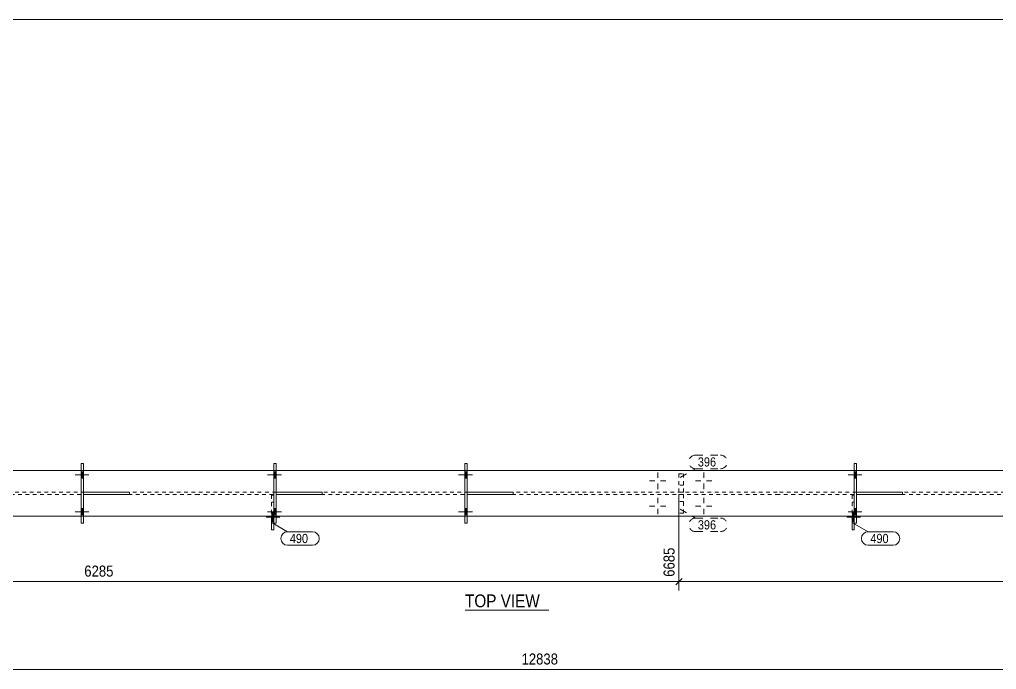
# Model space of a CAD drawing. Header units: millimetres. Extents: x 2 to 825, y 1 to 579.
# Drawn here: x 222.9 to 488.6, y 402.2 to 579 of the extents above; entities that cross this region are included whole.
import ezdxf

# ---------------------------------------------------------------- set-up
doc = ezdxf.new("R2010")
doc.units = ezdxf.units.MM
for name, pattern in [('XKITLINE00', [0]), ('XKITLINE01', [4, 1, -1, 1, -1]), ('XKITLINE02', [4, 2, -2])]:
    doc.linetypes.add(name, pattern=pattern)
for name, color, linetype, lineweight in [('Bolt', 3, 'Continuous', 0), ('Dimensions', 7, 'Continuous', 0), ('DrawingSheet', 5, 'Continuous', 0), ('OtherObjectType', 7, 'Continuous', 0), ('Part', 2, 'Continuous', 0), ('PartMark', 7, 'Continuous', 0)]:
    doc.layers.add(name, color=color, linetype=linetype, lineweight=lineweight)
doc.styles.add('ARIAL', font='ARIAL.TTF')

# ---------------------------------------------------------------- blocks, each defined once
blk = doc.blocks.new('*A63')
at = {"layer": 'Bolt'}
for points in [[(344.01, 455.94), (344.63, 455.94), (344.63, 454.19), (344.01, 454.19)], [(344.01, 455.94), (344.63, 455.94), (344.63, 454.19), (344.01, 454.19)], [(344.01, 445.94), (344.63, 445.94), (344.63, 444.19), (344.01, 444.19)], [(344.01, 445.94), (344.63, 445.94), (344.63, 444.19), (344.01, 444.19)]]:
    blk.add_hatch(color=3, dxfattribs=at).paths.add_polyline_path(points, flags=17)
at = {"layer": 'Bolt', "color": 3, "linetype": 'XKITLINE00', "lineweight": 0}
for p, q in [((346.08, 455.07), (342.33, 455.07)), ((346.08, 455.07), (342.33, 455.07)), ((344.63, 455.94), (344.01, 455.94)), ((344.63, 455.94), (344.01, 455.94)), ((344.63, 454.19), (344.01, 454.19)), ((344.63, 454.19), (344.01, 454.19)), ((346.08, 445.07), (342.33, 445.07)), ((346.08, 445.07), (342.33, 445.07)), ((344.63, 445.94), (344.01, 445.94)), ((344.63, 445.94), (344.01, 445.94)), ((344.63, 444.19), (344.01, 444.19)), ((344.63, 444.19), (344.01, 444.19))]:
    blk.add_line(p, q, dxfattribs=at)
blk = doc.blocks.new('*A64')
at = {"layer": 'Bolt'}
blk.add_hatch(color=3, dxfattribs=at).paths.add_polyline_path([(449.3, 444.79), (449.92, 444.79), (449.92, 442.34), (449.3, 442.34)], flags=17)
at = {"layer": 'Bolt', "color": 3, "linetype": 'XKITLINE00', "lineweight": 0}
for p, q in [((449.92, 444.79), (449.3, 444.79)), ((451.61, 443.57), (447.86, 443.57)), ((449.92, 442.34), (449.3, 442.34))]:
    blk.add_line(p, q, dxfattribs=at)
blk = doc.blocks.new('*A65')
at = {"layer": 'Bolt'}
for points in [[(449.92, 455.94), (450.55, 455.94), (450.55, 454.19), (449.92, 454.19)], [(449.92, 455.94), (450.55, 455.94), (450.55, 454.19), (449.92, 454.19)], [(449.92, 445.94), (450.55, 445.94), (450.55, 444.19), (449.92, 444.19)], [(449.92, 445.94), (450.55, 445.94), (450.55, 444.19), (449.92, 444.19)]]:
    blk.add_hatch(color=3, dxfattribs=at).paths.add_polyline_path(points, flags=17)
at = {"layer": 'Bolt', "color": 3, "linetype": 'XKITLINE00', "lineweight": 0}
for p, q in [((452, 455.07), (448.25, 455.07)), ((452, 455.07), (448.25, 455.07)), ((450.55, 455.94), (449.92, 455.94)), ((450.55, 455.94), (449.92, 455.94)), ((450.55, 454.19), (449.92, 454.19)), ((450.55, 454.19), (449.92, 454.19)), ((452, 445.07), (448.25, 445.07)), ((452, 445.07), (448.25, 445.07)), ((450.55, 445.94), (449.92, 445.94)), ((450.55, 445.94), (449.92, 445.94)), ((450.55, 444.19), (449.92, 444.19)), ((450.55, 444.19), (449.92, 444.19))]:
    blk.add_line(p, q, dxfattribs=at)
blk = doc.blocks.new('*A74')
at = {"layer": 'Part', "color": 2, "linetype": 'XKITLINE00', "lineweight": 0}
for p, q in [((239.71, 456.32), (219.73, 456.32)), ((271.58, 456.32), (240.33, 456.32)), ((292.06, 456.32), (271.68, 456.32)), ((323.93, 456.32), (292.68, 456.32)), ((344.01, 456.32), (324.03, 456.32)), ((375.88, 456.32), (344.63, 456.32)), ((429.45, 456.32), (375.98, 456.32)), ((449.92, 456.32), (429.55, 456.32)), ((481.8, 456.32), (450.55, 456.32)), ((501.87, 456.32), (481.9, 456.32)), ((239.71, 443.82), (219.73, 443.82)), ((271.58, 443.82), (240.33, 443.82)), ((292.06, 443.82), (271.68, 443.82)), ((323.93, 443.82), (292.68, 443.82)), ((344.01, 443.82), (324.03, 443.82)), ((375.88, 443.82), (344.63, 443.82)), ((429.45, 443.82), (375.98, 443.82)), ((449.92, 443.82), (429.55, 443.82)), ((481.8, 443.82), (450.55, 443.82)), ((501.87, 443.82), (481.9, 443.82))]:
    blk.add_line(p, q, dxfattribs=at)
at = {"layer": 'Part', "color": 7, "linetype": 'XKITLINE01', "lineweight": 0}
for p, q in [((240.33, 456.32), (239.71, 456.32)), ((292.68, 456.32), (292.06, 456.32)), ((344.63, 456.32), (344.01, 456.32)), ((450.55, 456.32), (449.92, 456.32)), ((219.73, 450.42), (271.58, 450.42)), ((271.58, 449.72), (219.73, 449.72)), ((271.68, 450.42), (323.93, 450.42)), ((323.93, 449.72), (271.68, 449.72)), ((324.03, 450.42), (375.88, 450.42)), ((375.88, 449.72), (324.03, 449.72)), ((375.98, 450.42), (429.45, 450.42)), ((429.45, 449.72), (375.98, 449.72)), ((429.55, 450.42), (481.8, 450.42)), ((481.8, 449.72), (429.55, 449.72)), ((481.9, 450.42), (533.75, 450.42)), ((533.75, 449.72), (481.9, 449.72)), ((240.33, 443.82), (239.71, 443.82)), ((292.68, 443.82), (292.06, 443.82)), ((344.63, 443.82), (344.01, 443.82)), ((450.55, 443.82), (449.92, 443.82))]:
    blk.add_line(p, q, dxfattribs=at)
blk = doc.blocks.new('*A82')
at = {"layer": 'Part', "color": 2, "linetype": 'XKITLINE00', "lineweight": 0}
for p, q in [((240.33, 450.38), (252.83, 450.38)), ((252.83, 449.75), (240.33, 449.75)), ((252.83, 449.75), (252.83, 450.38))]:
    blk.add_line(p, q, dxfattribs=at)
at = {"layer": 'Part', "color": 7, "linetype": 'XKITLINE01', "lineweight": 0}
blk.add_line((240.33, 449.75), (240.33, 450.38), dxfattribs=at)
blk.add_line((240.33, 449.75), (240.33, 450.38), dxfattribs=at)
blk = doc.blocks.new('*A83')
at = {"layer": 'Part', "color": 2, "linetype": 'XKITLINE00', "lineweight": 0}
for p, q in [((239.71, 441.94), (239.71, 458.19)), ((239.71, 458.19), (240.33, 458.19)), ((240.33, 458.19), (240.33, 441.94)), ((240.33, 441.94), (239.71, 441.94))]:
    blk.add_line(p, q, dxfattribs=at)
blk = doc.blocks.new('*A84')
at = {"layer": 'Part', "color": 7, "linetype": 'XKITLINE01', "lineweight": 0}
for p, q in [((292.06, 449.57), (291.43, 449.57)), ((291.43, 449.57), (291.43, 443.82)), ((292.06, 441.94), (292.06, 449.57)), ((291.43, 447.69), (292.06, 447.69))]:
    blk.add_line(p, q, dxfattribs=at)
at = {"layer": 'Part', "color": 2, "linetype": 'XKITLINE00', "lineweight": 0}
for p, q in [((291.43, 440.19), (291.43, 443.82)), ((292.06, 440.19), (292.06, 441.94)), ((292.06, 440.19), (291.43, 440.19))]:
    blk.add_line(p, q, dxfattribs=at)
blk = doc.blocks.new('*A85')
at = {"layer": 'Part', "color": 2, "linetype": 'XKITLINE00', "lineweight": 0}
for p, q in [((292.68, 450.38), (305.18, 450.38)), ((305.18, 449.75), (292.68, 449.75)), ((305.18, 449.75), (305.18, 450.38))]:
    blk.add_line(p, q, dxfattribs=at)
at = {"layer": 'Part', "color": 7, "linetype": 'XKITLINE01', "lineweight": 0}
blk.add_line((292.68, 449.75), (292.68, 450.38), dxfattribs=at)
blk.add_line((292.68, 449.75), (292.68, 450.38), dxfattribs=at)
blk = doc.blocks.new('*A86')
at = {"layer": 'Part', "color": 2, "linetype": 'XKITLINE00', "lineweight": 0}
for p, q in [((292.06, 441.94), (292.06, 458.19)), ((292.06, 458.19), (292.68, 458.19)), ((292.68, 458.19), (292.68, 441.94)), ((292.68, 441.94), (292.06, 441.94))]:
    blk.add_line(p, q, dxfattribs=at)
blk = doc.blocks.new('*A87')
at = {"layer": 'Part', "color": 2, "linetype": 'XKITLINE00', "lineweight": 0}
for p, q in [((344.63, 450.38), (357.13, 450.38)), ((357.13, 449.75), (344.63, 449.75)), ((357.13, 449.75), (357.13, 450.38))]:
    blk.add_line(p, q, dxfattribs=at)
at = {"layer": 'Part', "color": 7, "linetype": 'XKITLINE01', "lineweight": 0}
blk.add_line((344.63, 449.75), (344.63, 450.38), dxfattribs=at)
blk.add_line((344.63, 449.75), (344.63, 450.38), dxfattribs=at)
blk = doc.blocks.new('*A88')
at = {"layer": 'Part', "color": 2, "linetype": 'XKITLINE00', "lineweight": 0}
for p, q in [((344.01, 441.94), (344.01, 458.19)), ((344.01, 458.19), (344.63, 458.19)), ((344.63, 458.19), (344.63, 441.94)), ((344.63, 441.94), (344.01, 441.94))]:
    blk.add_line(p, q, dxfattribs=at)
blk = doc.blocks.new('*A89')
at = {"layer": 'Part', "color": 7, "linetype": 'XKITLINE01', "lineweight": 0}
for p, q in [((449.92, 449.57), (449.3, 449.57)), ((449.3, 449.57), (449.3, 443.82)), ((449.92, 441.94), (449.92, 449.57)), ((449.3, 447.69), (449.92, 447.69))]:
    blk.add_line(p, q, dxfattribs=at)
at = {"layer": 'Part', "color": 2, "linetype": 'XKITLINE00', "lineweight": 0}
for p, q in [((449.3, 440.19), (449.3, 443.82)), ((449.92, 440.19), (449.92, 441.94)), ((449.92, 440.19), (449.3, 440.19))]:
    blk.add_line(p, q, dxfattribs=at)
blk = doc.blocks.new('*A90')
at = {"layer": 'Part', "color": 2, "linetype": 'XKITLINE00', "lineweight": 0}
for p, q in [((450.55, 450.38), (463.05, 450.38)), ((463.05, 449.75), (450.55, 449.75)), ((463.05, 449.75), (463.05, 450.38))]:
    blk.add_line(p, q, dxfattribs=at)
at = {"layer": 'Part', "color": 7, "linetype": 'XKITLINE01', "lineweight": 0}
blk.add_line((450.55, 449.75), (450.55, 450.38), dxfattribs=at)
blk.add_line((450.55, 449.75), (450.55, 450.38), dxfattribs=at)
blk = doc.blocks.new('*A91')
at = {"layer": 'Part', "color": 2, "linetype": 'XKITLINE00', "lineweight": 0}
for p, q in [((449.92, 441.94), (449.92, 458.19)), ((449.92, 458.19), (450.55, 458.19)), ((450.55, 458.19), (450.55, 441.94)), ((450.55, 441.94), (449.92, 441.94))]:
    blk.add_line(p, q, dxfattribs=at)
blk = doc.blocks.new('*A101')
at = {"layer": 'Part', "color": 7, "linetype": 'XKITLINE01', "lineweight": 0}
for p, q in [((402.25, 450.42), (402.25, 455.42)), ((402.25, 455.42), (403.5, 455.42)), ((403.5, 455.42), (403.5, 450.42)), ((403.5, 452.29), (402.25, 452.29)), ((403.5, 450.42), (402.25, 450.42))]:
    blk.add_line(p, q, dxfattribs=at)
blk = doc.blocks.new('*A105')
at = {"layer": 'Part', "color": 7, "linetype": 'XKITLINE01', "lineweight": 0}
for p, q in [((402.25, 444.72), (402.25, 449.72)), ((402.25, 449.72), (403.5, 449.72)), ((403.5, 449.72), (403.5, 444.72)), ((403.5, 447.84), (402.25, 447.84)), ((403.5, 444.72), (402.25, 444.72))]:
    blk.add_line(p, q, dxfattribs=at)
blk = doc.blocks.new('*A116')
at = {"layer": 'Bolt'}
for points in [[(239.71, 455.94), (240.33, 455.94), (240.33, 454.19), (239.71, 454.19)], [(239.71, 455.94), (240.33, 455.94), (240.33, 454.19), (239.71, 454.19)], [(239.71, 445.94), (240.33, 445.94), (240.33, 444.19), (239.71, 444.19)], [(239.71, 445.94), (240.33, 445.94), (240.33, 444.19), (239.71, 444.19)]]:
    blk.add_hatch(color=3, dxfattribs=at).paths.add_polyline_path(points, flags=17)
at = {"layer": 'Bolt', "color": 3, "linetype": 'XKITLINE00', "lineweight": 0}
for p, q in [((241.78, 455.07), (238.03, 455.07)), ((241.78, 455.07), (238.03, 455.07)), ((240.33, 455.94), (239.71, 455.94)), ((240.33, 455.94), (239.71, 455.94)), ((240.33, 454.19), (239.71, 454.19)), ((240.33, 454.19), (239.71, 454.19)), ((241.78, 445.07), (238.03, 445.07)), ((241.78, 445.07), (238.03, 445.07)), ((240.33, 445.94), (239.71, 445.94)), ((240.33, 445.94), (239.71, 445.94)), ((240.33, 444.19), (239.71, 444.19)), ((240.33, 444.19), (239.71, 444.19))]:
    blk.add_line(p, q, dxfattribs=at)
blk = doc.blocks.new('*A117')
at = {"layer": 'Bolt'}
blk.add_hatch(color=3, dxfattribs=at).paths.add_polyline_path([(291.43, 444.79), (292.06, 444.79), (292.06, 442.34), (291.43, 442.34)], flags=17)
at = {"layer": 'Bolt', "color": 3, "linetype": 'XKITLINE00', "lineweight": 0}
for p, q in [((292.06, 444.79), (291.43, 444.79)), ((293.75, 443.57), (290, 443.57)), ((292.06, 442.34), (291.43, 442.34))]:
    blk.add_line(p, q, dxfattribs=at)
blk = doc.blocks.new('*A118')
at = {"layer": 'Bolt'}
for points in [[(292.06, 455.94), (292.68, 455.94), (292.68, 454.19), (292.06, 454.19)], [(292.06, 455.94), (292.68, 455.94), (292.68, 454.19), (292.06, 454.19)], [(292.06, 445.94), (292.68, 445.94), (292.68, 444.19), (292.06, 444.19)], [(292.06, 445.94), (292.68, 445.94), (292.68, 444.19), (292.06, 444.19)]]:
    blk.add_hatch(color=3, dxfattribs=at).paths.add_polyline_path(points, flags=17)
at = {"layer": 'Bolt', "color": 3, "linetype": 'XKITLINE00', "lineweight": 0}
for p, q in [((294.13, 455.07), (290.38, 455.07)), ((294.13, 455.07), (290.38, 455.07)), ((292.68, 455.94), (292.06, 455.94)), ((292.68, 455.94), (292.06, 455.94)), ((292.68, 454.19), (292.06, 454.19)), ((292.68, 454.19), (292.06, 454.19)), ((294.13, 445.07), (290.38, 445.07)), ((294.13, 445.07), (290.38, 445.07)), ((292.68, 445.94), (292.06, 445.94)), ((292.68, 445.94), (292.06, 445.94)), ((292.68, 444.19), (292.06, 444.19)), ((292.68, 444.19), (292.06, 444.19))]:
    blk.add_line(p, q, dxfattribs=at)
blk = doc.blocks.new('*A119')
at = {"layer": 'Bolt', "color": 3, "linetype": 'XKITLINE00', "lineweight": 0}
for p, q in [((396.47, 455.75), (396.47, 454.25)), ((408.97, 455.75), (408.97, 454.25)), ((394.22, 453.5), (395.71, 453.5)), ((396.47, 451.25), (396.47, 452.75)), ((398.72, 453.5), (397.22, 453.5)), ((406.72, 453.5), (408.21, 453.5)), ((408.97, 451.25), (408.97, 452.75)), ((411.22, 453.5), (409.72, 453.5)), ((394.22, 446.63), (395.71, 446.63)), ((396.47, 448.88), (396.47, 447.38)), ((398.72, 446.63), (397.22, 446.63)), ((406.72, 446.63), (408.21, 446.63)), ((408.97, 448.88), (408.97, 447.38)), ((411.22, 446.63), (409.72, 446.63)), ((396.47, 444.38), (396.47, 445.88)), ((408.97, 444.38), (408.97, 445.88))]:
    blk.add_line(p, q, dxfattribs=at)
blk = doc.blocks.new('*A140')
at = {"layer": 'DrawingSheet', "color": 5, "linetype": 'XKITLINE00', "lineweight": 0}
blk.add_line((825, 579), (5, 579), dxfattribs=at)
blk = doc.blocks.new('*A148')
at = {"layer": 'Dimensions', "color": 7, "linetype": 'XKITLINE00', "lineweight": 0}
blk.add_line((39.46, 402.15), (690.54, 402.15), dxfattribs=at)
at = {"layer": 'Dimensions', "color": 3, "style": 'ARIAL', "width": 0.85}
blk.add_text('12838', height=3, dxfattribs=at).set_placement((359.44, 403.5))
blk = doc.blocks.new('*A226')
at = {"layer": 'Dimensions', "color": 7, "linetype": 'XKITLINE00', "lineweight": 0}
for p, q in [((402.25, 449.42), (402.25, 423.67)), ((87.73, 426.07), (402.25, 426.07)), ((403.1, 426.91), (401.4, 425.22))]:
    blk.add_line(p, q, dxfattribs=at)
at = {"layer": 'Dimensions', "color": 3}
blk.add_point((402.25, 426.07), dxfattribs=at)
at = {"layer": 'Dimensions', "color": 3, "style": 'ARIAL', "width": 0.85}
blk.add_text('6685', height=3, rotation=90.0002, dxfattribs=at).set_placement((401.05, 427.37))
blk.add_text('6285', height=3, dxfattribs=at).set_placement((240.54, 427.42))
blk = doc.blocks.new('*A227')
at = {"layer": 'OtherObjectType', "color": 7, "linetype": 'XKITLINE00', "lineweight": 0}
blk.add_line((344.07, 418.32), (366.89, 418.32), dxfattribs=at)
at = {"layer": 'OtherObjectType', "color": 7, "style": 'ARIAL', "width": 0.85}
blk.add_text('TOP VIEW', height=3.5, dxfattribs=at).set_placement((344.07, 419.07))
blk = doc.blocks.new('*A235')
at = {"layer": 'PartMark', "color": 7, "linetype": 'XKITLINE00', "lineweight": 0}
for p, q in [((291.59, 442.03), (295.83, 439.64)), ((295.83, 439.64), (302.6, 439.64)), ((295.83, 435.94), (302.6, 435.94))]:
    blk.add_line(p, q, dxfattribs=at)
for centre, start, end in [((295.83, 437.79), 90, 270), ((302.6, 437.79), 270, 90)]:
    blk.add_arc(centre, 1.85, start, end, dxfattribs=at)
at = {"layer": 'PartMark', "color": 3, "style": 'ARIAL', "width": 0.85}
blk.add_text('490', height=2.5, dxfattribs=at).set_placement((296.43, 436.54))
blk = doc.blocks.new('*A242')
at = {"layer": 'Dimensions', "color": 7, "linetype": 'XKITLINE00', "lineweight": 0}
for p, q in [((402.25, 449.42), (402.25, 423.67)), ((403.1, 426.91), (401.4, 425.22)), ((402.25, 426.07), (685.02, 426.07))]:
    blk.add_line(p, q, dxfattribs=at)
at = {"layer": 'Dimensions', "color": 3}
blk.add_point((402.25, 426.07), dxfattribs=at)
blk = doc.blocks.new('*A243')
at = {"layer": 'PartMark', "color": 7, "linetype": 'XKITLINE02', "lineweight": 0}
for p, q in [((402.54, 445.75), (406.78, 443.36)), ((406.78, 443.36), (413.54, 443.36)), ((406.78, 439.66), (413.54, 439.66))]:
    blk.add_line(p, q, dxfattribs=at)
for centre, start, end in [((406.78, 441.51), 90, 270), ((413.54, 441.51), 270, 90)]:
    blk.add_arc(centre, 1.85, start, end, dxfattribs=at)
at = {"layer": 'PartMark', "color": 3, "style": 'ARIAL', "width": 0.85}
blk.add_text('396', height=2.5, dxfattribs=at).set_placement((407.38, 440.26))
blk = doc.blocks.new('*A247')
at = {"layer": 'PartMark', "color": 7, "linetype": 'XKITLINE02', "lineweight": 0}
for p, q in [((406.78, 460.47), (413.54, 460.47)), ((402.54, 454.38), (406.78, 456.77)), ((406.78, 456.77), (413.54, 456.77))]:
    blk.add_line(p, q, dxfattribs=at)
for centre, start, end in [((406.78, 458.62), 90, 270), ((413.54, 458.62), 270, 90)]:
    blk.add_arc(centre, 1.85, start, end, dxfattribs=at)
at = {"layer": 'PartMark', "color": 3, "style": 'ARIAL', "width": 0.85}
blk.add_text('396', height=2.5, dxfattribs=at).set_placement((407.38, 457.37))
blk = doc.blocks.new('*A250')
at = {"layer": 'PartMark', "color": 7, "linetype": 'XKITLINE00', "lineweight": 0}
for p, q in [((449.46, 442.03), (453.7, 439.64)), ((453.7, 439.64), (460.46, 439.64)), ((453.7, 435.94), (460.46, 435.94))]:
    blk.add_line(p, q, dxfattribs=at)
for centre, start, end in [((453.7, 437.79), 90, 270), ((460.46, 437.79), 270, 90)]:
    blk.add_arc(centre, 1.85, start, end, dxfattribs=at)
at = {"layer": 'PartMark', "color": 3, "style": 'ARIAL', "width": 0.85}
blk.add_text('490', height=2.5, dxfattribs=at).set_placement((454.3, 436.54))

msp = doc.modelspace()

# ---------------------------------------------------------------- block references
at = {"lineweight": 0}
for name in ['*A140', '*A247', '*A83', '*A86', '*A88', '*A91', '*A116', '*A118', '*A63', '*A119', '*A101', '*A65', '*A226', '*A82', '*A84', '*A85', '*A87', '*A242', '*A105', '*A89', '*A90', '*A117', '*A243', '*A64', '*A235', '*A250', '*A227', '*A148']:
    msp.add_blockref(name, (0, 0), dxfattribs=at)
at = {"layer": 'Part', "lineweight": 0}
msp.add_blockref('*A74', (0, 0), dxfattribs=at)

doc.saveas('drawing.dxf')
